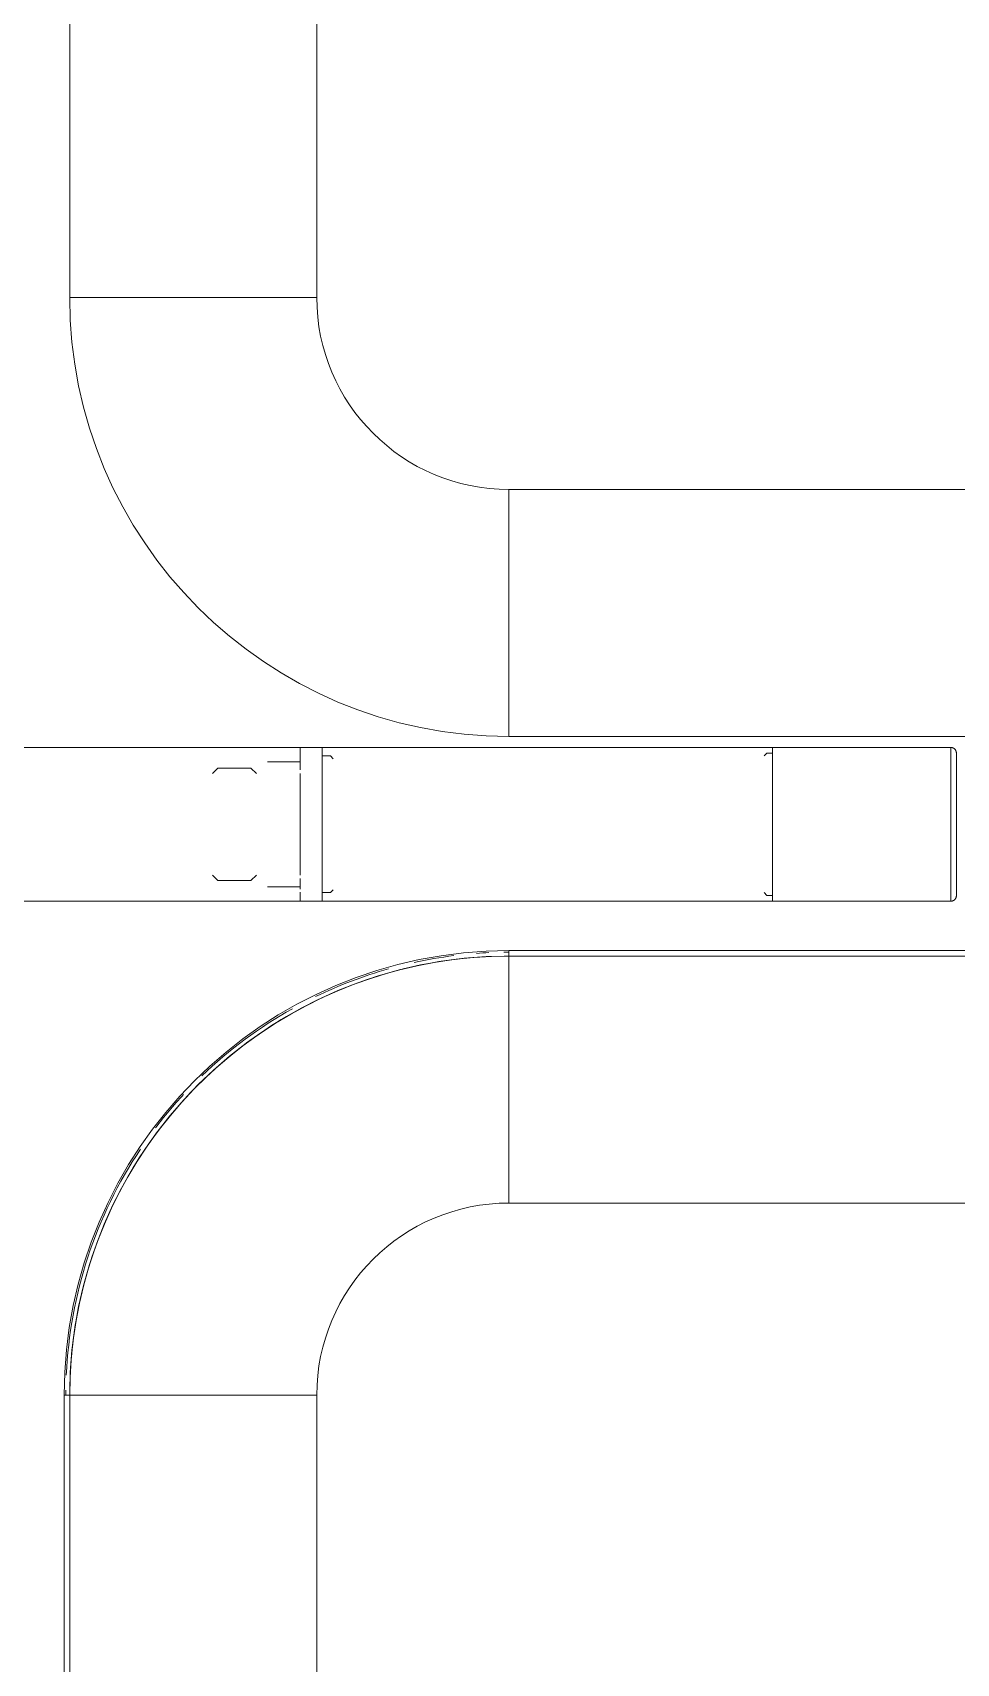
# Model space of a CAD drawing. Header units: millimetres. Extents: x -11245 to 9283, y -22520 to -3800.
# Drawn here: x -6886.4 to -6718.1, y -15377.5 to -15080.4 of the extents above; entities that cross this region are included whole.
import ezdxf

# ---------------------------------------------------------------- set-up
doc = ezdxf.new("R2010")
doc.units = ezdxf.units.MM
doc.layers.add('G-IMPT', color=8, linetype='Continuous', lineweight=9)

msp = doc.modelspace()

# ---------------------------------------------------------------- linework, layer by layer
at = {"layer": 'G-IMPT'}
for p, q in [((-6879.62, -15128.65), (-6879.62, -14888.65)), ((-6834.62, -14888.65), (-6834.62, -15128.65)), ((-6834.62, -15128.65), (-6879.62, -15128.65)), ((-6799.62, -15163.65), (-6619.62, -15163.65)), ((-6799.62, -15163.65), (-6799.62, -15208.65)), ((-6619.62, -15208.65), (-6799.62, -15208.65)), ((-6837.62, -15210.65), (-6914.62, -15210.65)), ((-6833.62, -15210.65), (-6837.62, -15210.65)), ((-6837.62, -15213.66), (-6837.62, -15210.65)), ((-6751.62, -15210.65), (-6833.62, -15210.65)), ((-6833.62, -15210.65), (-6833.62, -15238.65)), ((-6833.62, -15238.65), (-6833.62, -15210.65)), ((-6832.12, -15212.2), (-6833.62, -15212.2)), ((-6831.62, -15212.7), (-6832.12, -15212.2)), ((-6752.62, -15211.7), (-6753.12, -15212.2)), ((-6751.62, -15211.7), (-6752.62, -15211.7)), ((-6719.12, -15210.65), (-6751.62, -15210.65)), ((-6751.62, -15210.65), (-6751.62, -15224.65)), ((-6751.62, -15238.65), (-6751.62, -15210.65)), ((-6719.12, -15224.61), (-6719.12, -15210.65)), ((-6852.62, -15214.4), (-6853.62, -15215.4)), ((-6846.62, -15214.4), (-6852.62, -15214.4)), ((-6845.62, -15215.4), (-6846.62, -15214.4)), ((-6837.62, -15213.25), (-6843.62, -15213.25)), ((-6837.62, -15212.82), (-6837.62, -15214.75)), ((-6837.62, -15224.65), (-6837.62, -15215.4)), ((-6837.62, -15233.91), (-6837.62, -15224.65)), ((-6751.62, -15224.65), (-6751.62, -15238.65)), ((-6719.12, -15224.61), (-6719.12, -15234.51)), ((-6853.62, -15233.9), (-6852.62, -15234.9)), ((-6852.62, -15234.9), (-6846.62, -15234.9)), ((-6846.62, -15234.9), (-6845.62, -15233.9)), ((-6843.62, -15236.05), (-6837.62, -15236.05)), ((-6837.62, -15234.55), (-6837.62, -15236.48)), ((-6719.12, -15234.57), (-6719.12, -15238.65)), ((-6914.62, -15238.65), (-6837.62, -15238.65)), ((-6837.62, -15238.65), (-6837.62, -15237.02)), ((-6837.62, -15238.65), (-6833.62, -15238.65)), ((-6833.62, -15237.1), (-6832.12, -15237.1)), ((-6833.62, -15238.65), (-6751.62, -15238.65)), ((-6832.12, -15237.1), (-6831.62, -15236.6)), ((-6753.12, -15237.1), (-6752.62, -15237.6)), ((-6752.62, -15237.6), (-6751.62, -15237.6)), ((-6751.62, -15238.65), (-6719.12, -15238.65)), ((-6799.62, -15248.65), (-6799.62, -15247.65)), ((-6619.62, -15247.65), (-6799.62, -15247.65)), ((-6799.62, -15248.65), (-6619.62, -15248.65)), ((-6799.62, -15248.65), (-6619.62, -15248.65)), ((-6799.62, -15293.65), (-6799.62, -15248.65)), ((-6619.62, -15293.65), (-6799.62, -15293.65)), ((-6879.62, -15328.65), (-6880.62, -15328.65)), ((-6880.62, -15328.65), (-6880.62, -15568.65)), ((-6879.62, -15568.65), (-6879.62, -15328.65)), ((-6879.62, -15568.65), (-6879.62, -15328.65)), ((-6879.62, -15328.65), (-6834.62, -15328.65)), ((-6834.62, -15328.65), (-6834.62, -15568.65))]:
    msp.add_line(p, q, dxfattribs=at)
at = {"layer": 'G-IMPT', "flags": 128}
for points in [[(-6719.12, -15210.65), (-6719.08, -15210.65), (-6719.04, -15210.65), (-6719, -15210.66), (-6718.96, -15210.66), (-6718.92, -15210.67), (-6718.88, -15210.68), (-6718.84, -15210.69), (-6718.81, -15210.7), (-6718.77, -15210.71), (-6718.73, -15210.73), (-6718.69, -15210.75), (-6718.66, -15210.76), (-6718.62, -15210.78), (-6718.59, -15210.8), (-6718.56, -15210.83), (-6718.52, -15210.85), (-6718.49, -15210.87), (-6718.46, -15210.9), (-6718.43, -15210.93), (-6718.4, -15210.95), (-6718.38, -15210.98), (-6718.35, -15211.01), (-6718.32, -15211.04), (-6718.3, -15211.08), (-6718.28, -15211.11), (-6718.26, -15211.14), (-6718.24, -15211.18), (-6718.22, -15211.22), (-6718.2, -15211.25), (-6718.19, -15211.29), (-6718.17, -15211.33), (-6718.16, -15211.36), (-6718.15, -15211.4), (-6718.14, -15211.44), (-6718.13, -15211.48), (-6718.13, -15211.52), (-6718.12, -15211.56), (-6718.12, -15211.6), (-6718.12, -15211.64), (-6718.12, -15211.65)], [(-6718.12, -15224.58), (-6718.12, -15224.06), (-6718.12, -15223.54), (-6718.12, -15223.02), (-6718.12, -15222.51), (-6718.12, -15221.99), (-6718.12, -15221.49), (-6718.12, -15220.99), (-6718.12, -15220.49), (-6718.12, -15220), (-6718.12, -15219.52), (-6718.12, -15219.05), (-6718.12, -15218.58), (-6718.12, -15218.13), (-6718.12, -15217.68), (-6718.12, -15217.25), (-6718.12, -15216.83), (-6718.12, -15216.42), (-6718.12, -15216.02), (-6718.12, -15215.64), (-6718.12, -15215.27), (-6718.12, -15214.92), (-6718.12, -15214.58), (-6718.12, -15214.26), (-6718.12, -15213.96), (-6718.12, -15213.67), (-6718.12, -15213.4), (-6718.12, -15213.15), (-6718.12, -15212.92), (-6718.12, -15212.7), (-6718.12, -15212.51), (-6718.12, -15212.33), (-6718.12, -15212.18), (-6718.12, -15212.04), (-6718.12, -15211.92), (-6718.12, -15211.83), (-6718.12, -15211.75), (-6718.12, -15211.7), (-6718.12, -15211.66), (-6718.12, -15211.65)], [(-6718.12, -15211.65), (-6718.12, -15211.66), (-6718.12, -15211.69), (-6718.12, -15211.74), (-6718.12, -15211.82), (-6718.12, -15211.91), (-6718.12, -15212.02), (-6718.12, -15212.16), (-6718.12, -15212.31), (-6718.12, -15212.48), (-6718.12, -15212.68), (-6718.12, -15212.89), (-6718.12, -15213.12), (-6718.12, -15213.37), (-6718.12, -15213.64), (-6718.12, -15213.92), (-6718.12, -15214.22), (-6718.12, -15214.54), (-6718.12, -15214.88), (-6718.12, -15215.23), (-6718.12, -15215.59), (-6718.12, -15215.97), (-6718.12, -15216.37), (-6718.12, -15216.78), (-6718.12, -15217.2), (-6718.12, -15217.63), (-6718.12, -15218.07), (-6718.12, -15218.52), (-6718.12, -15218.99), (-6718.12, -15219.46), (-6718.12, -15219.94), (-6718.12, -15220.43), (-6718.12, -15220.92), (-6718.12, -15221.42), (-6718.12, -15221.93), (-6718.12, -15222.44), (-6718.12, -15222.96), (-6718.12, -15223.47), (-6718.12, -15223.99), (-6718.12, -15224.51), (-6718.12, -15224.73)], [(-6718.12, -15237.65), (-6718.12, -15237.64), (-6718.12, -15237.61), (-6718.12, -15237.56), (-6718.12, -15237.48), (-6718.12, -15237.39), (-6718.12, -15237.28), (-6718.12, -15237.14), (-6718.12, -15236.99), (-6718.12, -15236.82), (-6718.12, -15236.62), (-6718.12, -15236.41), (-6718.12, -15236.18), (-6718.12, -15235.93), (-6718.12, -15235.67), (-6718.12, -15235.38), (-6718.12, -15235.08), (-6718.12, -15234.76), (-6718.12, -15234.42), (-6718.12, -15234.07), (-6718.12, -15233.71), (-6718.12, -15233.33), (-6718.12, -15232.93), (-6718.12, -15232.53), (-6718.12, -15232.11), (-6718.12, -15231.67), (-6718.12, -15231.23), (-6718.12, -15230.78), (-6718.12, -15230.31), (-6718.12, -15229.84), (-6718.12, -15229.36), (-6718.12, -15228.87), (-6718.12, -15228.38), (-6718.12, -15227.88), (-6718.12, -15227.37), (-6718.12, -15226.86), (-6718.12, -15226.35), (-6718.12, -15225.83), (-6718.12, -15225.31), (-6718.12, -15224.79), (-6718.12, -15224.58)], [(-6718.12, -15224.73), (-6718.12, -15225.25), (-6718.12, -15225.76), (-6718.12, -15226.28), (-6718.12, -15226.8), (-6718.12, -15227.31), (-6718.12, -15227.81), (-6718.12, -15228.32), (-6718.12, -15228.81), (-6718.12, -15229.3), (-6718.12, -15229.78), (-6718.12, -15230.26), (-6718.12, -15230.72), (-6718.12, -15231.18), (-6718.12, -15231.62), (-6718.12, -15232.05), (-6718.12, -15232.47), (-6718.12, -15232.88), (-6718.12, -15233.28), (-6718.12, -15233.66), (-6718.12, -15234.03), (-6718.12, -15234.38), (-6718.12, -15234.72), (-6718.12, -15235.04), (-6718.12, -15235.34), (-6718.12, -15235.63), (-6718.12, -15235.9), (-6718.12, -15236.15), (-6718.12, -15236.38), (-6718.12, -15236.6), (-6718.12, -15236.79), (-6718.12, -15236.97), (-6718.12, -15237.13), (-6718.12, -15237.26), (-6718.12, -15237.38), (-6718.12, -15237.47), (-6718.12, -15237.55), (-6718.12, -15237.6), (-6718.12, -15237.64), (-6718.12, -15237.65)], [(-6718.12, -15237.65), (-6718.12, -15237.69), (-6718.12, -15237.73), (-6718.13, -15237.77), (-6718.13, -15237.81), (-6718.14, -15237.85), (-6718.15, -15237.89), (-6718.16, -15237.93), (-6718.17, -15237.97), (-6718.18, -15238), (-6718.2, -15238.04), (-6718.22, -15238.08), (-6718.23, -15238.11), (-6718.25, -15238.15), (-6718.27, -15238.18), (-6718.29, -15238.22), (-6718.32, -15238.25), (-6718.34, -15238.28), (-6718.37, -15238.31), (-6718.4, -15238.34), (-6718.42, -15238.37), (-6718.45, -15238.4), (-6718.48, -15238.42), (-6718.51, -15238.45), (-6718.55, -15238.47), (-6718.58, -15238.49), (-6718.61, -15238.51), (-6718.65, -15238.53), (-6718.68, -15238.55), (-6718.72, -15238.57), (-6718.76, -15238.58), (-6718.8, -15238.6), (-6718.83, -15238.61), (-6718.87, -15238.62), (-6718.91, -15238.63), (-6718.95, -15238.64), (-6718.99, -15238.64), (-6719.03, -15238.65), (-6719.07, -15238.65), (-6719.11, -15238.65), (-6719.12, -15238.65)], [(-6879.62, -15328.65), (-6879.56, -15325.45), (-6879.36, -15322.26), (-6879.04, -15319.07), (-6878.6, -15315.91), (-6878.03, -15312.76), (-6877.33, -15309.63), (-6876.5, -15306.54), (-6875.56, -15303.49), (-6874.49, -15300.47), (-6873.3, -15297.5), (-6872, -15294.58), (-6870.58, -15291.71), (-6869.05, -15288.9), (-6867.4, -15286.16), (-6865.65, -15283.48), (-6863.79, -15280.88), (-6861.83, -15278.35), (-6859.76, -15275.9), (-6857.61, -15273.54), (-6855.36, -15271.26), (-6853.02, -15269.08), (-6850.59, -15266.99), (-6848.09, -15265), (-6845.5, -15263.12), (-6842.84, -15261.33), (-6840.12, -15259.66), (-6837.33, -15258.09), (-6834.47, -15256.64), (-6831.57, -15255.31), (-6828.61, -15254.09), (-6825.6, -15252.99), (-6822.56, -15252.01), (-6819.47, -15251.15), (-6816.36, -15250.42), (-6813.22, -15249.81), (-6810.05, -15249.33), (-6806.87, -15248.98), (-6803.68, -15248.75), (-6800.48, -15248.66), (-6799.62, -15248.65)], [(-6799.62, -15248.65), (-6802.82, -15248.71), (-6806.01, -15248.91), (-6809.2, -15249.23), (-6812.37, -15249.67), (-6815.51, -15250.25), (-6818.64, -15250.94), (-6821.73, -15251.77), (-6824.79, -15252.71), (-6827.8, -15253.78), (-6830.77, -15254.97), (-6833.7, -15256.27), (-6836.56, -15257.69), (-6839.37, -15259.23), (-6842.11, -15260.87), (-6844.79, -15262.62), (-6847.4, -15264.48), (-6849.92, -15266.44), (-6852.37, -15268.51), (-6854.73, -15270.66), (-6857.01, -15272.91), (-6859.19, -15275.25), (-6861.28, -15277.68), (-6863.27, -15280.19), (-6865.16, -15282.77), (-6866.94, -15285.43), (-6868.61, -15288.15), (-6870.18, -15290.94), (-6871.63, -15293.8), (-6872.96, -15296.7), (-6874.18, -15299.66), (-6875.28, -15302.67), (-6876.26, -15305.71), (-6877.12, -15308.8), (-6877.85, -15311.91), (-6878.46, -15315.05), (-6878.94, -15318.22), (-6879.29, -15321.4), (-6879.52, -15324.59), (-6879.62, -15327.79), (-6879.62, -15328.65)]]:
    msp.add_lwpolyline(points, dxfattribs=at)
at = {"layer": 'G-IMPT'}
for centre, radius, start, end in [((-6799.62, -15128.65), 80, 180, 270), ((-6799.62, -15128.65), 35, 180, 270), ((-6799.62, -15328.65), 81, 90, 180), ((-6799.62, -15328.65), 80.7, 92.5809, 94.1994), ((-6799.62, -15328.65), 80.7, 90, 90.6418), ((-6799.62, -15328.65), 80, 90, 180), ((-6799.62, -15328.65), 80, 90, 180), ((-6799.62, -15328.65), 80.7, 105.75, 115.8595), ((-6799.62, -15328.65), 80.7, 97.1281, 102.3677), ((-6799.62, -15328.65), 80.7, 119.25, 133.845), ((-6799.62, -15328.65), 80.7, 137.25, 142.8987), ((-6799.62, -15328.65), 80.7, 146.25, 177.4191), ((-6799.62, -15328.65), 35, 90, 180), ((-6799.62, -15328.65), 80.7, 179.3582, 180)]:
    msp.add_arc(centre, radius, start, end, dxfattribs=at)

doc.saveas('drawing.dxf')
